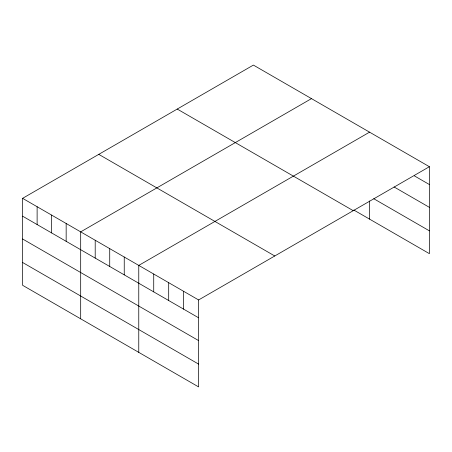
<?xml version="1.0" encoding="UTF-8"?>
<svg xmlns="http://www.w3.org/2000/svg" width="452" height="452" viewBox="0 0 452 452"><rect width="100%" height="100%" fill="white"/><g stroke="black" fill="none" stroke-linecap="round" stroke-linejoin="round"><path stroke-width="0.68" d="M22.6 198.338L198.609 299.953L198.609 386.912L22.6 285.291L22.6 198.338L253.391 65.088L429.4 166.709L429.4 253.662L353.826 210.033M311.473 98.626L80.682 231.87L80.682 318.824M369.555 132.159L138.764 265.403L138.764 352.362M198.609 299.953L429.4 166.709M414.439 175.907L429.4 184.546M394.093 186.97L429.4 207.355M373.747 198.722L429.4 230.853M177.229 109.062L353.238 210.677M98.762 154.364L274.771 255.985M22.6 216.175L198.609 317.79M22.6 238.984L198.609 340.599M22.6 262.482L198.609 364.103M369.555 200.999L369.555 219.113M183.648 291.314L183.648 309.157M168.686 282.681L168.686 300.518M153.725 274.042L153.725 291.879M124.243 257.018L124.243 274.861M109.723 248.64L109.723 266.477M95.202 240.255L95.202 258.092M66.161 223.486L66.161 241.323M51.641 215.101L51.641 232.944M37.12 206.722L37.12 224.559"/></g></svg>
